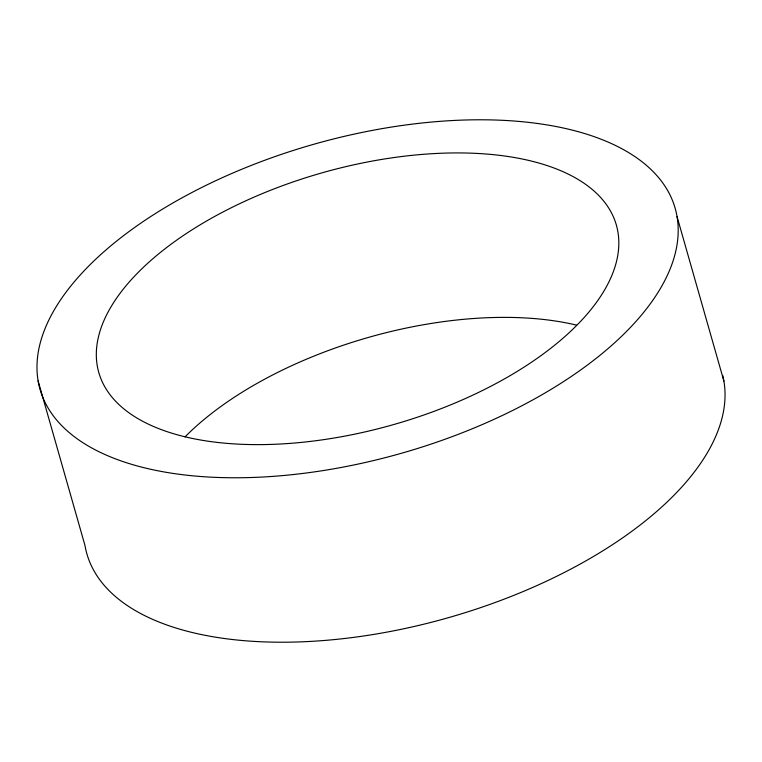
<?xml version="1.0" encoding="UTF-8"?>
<svg xmlns="http://www.w3.org/2000/svg" width="762" height="762" viewBox="0 0 762 762"><rect width="100%" height="100%" fill="white"/><g stroke="black" fill="none" stroke-linecap="round" stroke-linejoin="round"><path stroke-width="1.14" d="M677.056 216.656A330.222 160.601 -15.9 0 1 221.256 477.574A330.222 160.601 -15.9 0 1 174.422 202.101A330.222 160.601 -15.9 0 1 677.056 216.656L723.9 381.105M38.1 380.895L84.944 545.344A330.222 160.601 -15.9 0 0 437.245 620.754A330.222 160.601 -15.9 0 0 722.709 375.39M185.023 436.874A269.072 130.854 -15.9 0 1 576.548 325.107M246.497 444.465A269.072 130.854 -15.9 0 0 617.896 231.867A269.072 130.854 -15.9 0 0 208.34 219.999A269.072 130.854 -15.9 0 0 246.497 444.465"/></g></svg>
